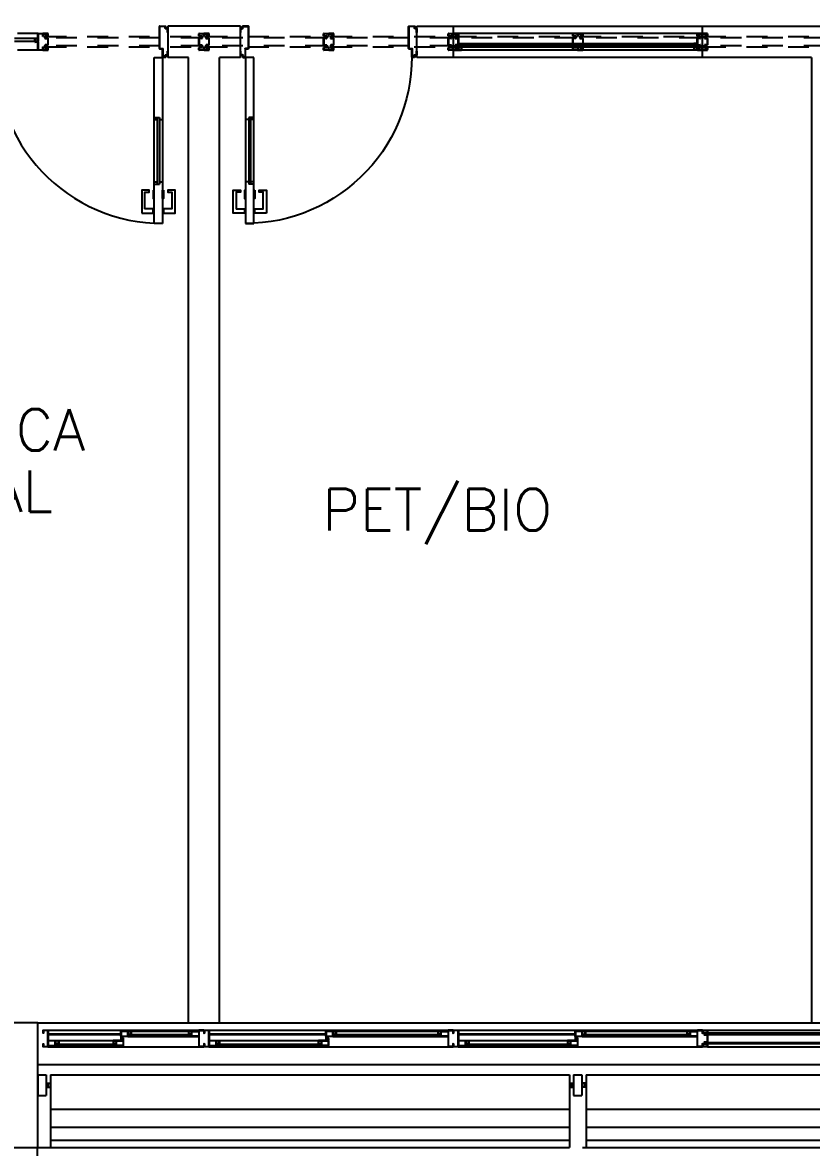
# Model space of a CAD drawing. Header units: millimetres. Extents: x 2801 to 3319, y 1187 to 1422.
# Drawn here: x 3138.68 to 3142.47, y 1268.15 to 1273.57 of the extents above; entities that cross this region are included whole.
import ezdxf

# ---------------------------------------------------------------- set-up
doc = ezdxf.new("R2010")
doc.units = ezdxf.units.MM
doc.linetypes.add('HIDDEN', pattern=[0.375, 0.25, -0.125])
for name, color, linetype in [('AR-ALV', 2, 'Continuous'), ('AR-BRISEPROJ', 1, 'HIDDEN'), ('AR-BRISES', 1, 'Continuous'), ('AR-ESQ', 1, 'Continuous'), ('AR-ESTC', 3, 'Continuous'), ('AR-PEITORIL', 1, 'Continuous'), ('AR-PORTA', 1, 'Continuous'), ('AR-TALUDE', 1, 'Continuous'), ('BR-LINHAS', 1, 'Continuous'), ('BR-MONTANTE', 242, 'Continuous'), ('BR-PAINEL', 1, 'Continuous'), ('BR-SUPORTE', 1, 'Continuous'), ('DT-ESQ-BAGUETE-C', 2, 'Continuous'), ('DT-ESQ-BAGUETE-V', 1, 'Continuous'), ('DT-ESQ-CHAPA DOBRADA-V', 1, 'Continuous'), ('DT-ESQ-MARCO-V', 1, 'Continuous'), ('DT-ESQ-PERFIL CADEIRA-C', 2, 'Continuous'), ('DT-ESQ-PERFIL CADEIRA-V', 1, 'Continuous'), ('DT-ESQ-PERFIL U SIMPLES-C', 2, 'Continuous'), ('DT-ESQ-PERFIL U-C', 2, 'Continuous'), ('DT-ESQ-PERFIL U-V', 1, 'Continuous'), ('DT-ESQ-PROJ', 1, 'HIDDEN'), ('DT-ESQ-VIDRO-C', 2, 'Continuous'), ('DT-ESQ-VIDRO-V', 2, 'Continuous'), ('maçaneta', 1, 'Continuous'), ('mov', 1, 'Continuous'), ('PG-PROJ', 1, 'HIDDEN'), ('PM-PERFIL U-C', 2, 'Continuous'), ('PM-VIDRO', 1, 'Continuous'), ('pm1', 2, 'Continuous'), ('pm2', 2, 'Continuous'), ('TEXTO', 2, 'Continuous')]:
    doc.layers.add(name, color=color, linetype=linetype)
doc.styles.add('UNB-100', font='simplex.shx', dxfattribs={"height": 0.2})

# ---------------------------------------------------------------- blocks, each defined once
blk = doc.blocks.new('EF64-P')
at = {"layer": 'DT-ESQ-BAGUETE-C', "ltscale": 0.1}
for points in [[(0.4225, -0.055), (0.409, -0.055), (0.409, -0.0535), (0.422, -0.0535, 0.414214), (0.4225, -0.053), (0.4225, -0.042, 0.414214), (0.422, -0.0415), (0.409, -0.0415), (0.409, -0.04), (0.4225, -0.04, -0.414214), (0.424, -0.0415), (0.424, -0.0535, -0.414214)], [(0.7015, -0.055), (0.715, -0.055), (0.715, -0.0535), (0.702, -0.0535, -0.414214), (0.7015, -0.053), (0.7015, -0.042, -0.414214), (0.702, -0.0415), (0.715, -0.0415), (0.715, -0.04), (0.7015, -0.04, 0.414214), (0.7, -0.0415), (0.7, -0.0535, 0.414214)], [(1.41, -0.055), (1.3965, -0.055), (1.3965, -0.0535), (1.4095, -0.0535, 0.414214), (1.41, -0.053), (1.41, -0.042, 0.414214), (1.4095, -0.0415), (1.3965, -0.0415), (1.3965, -0.04), (1.41, -0.04, -0.414214), (1.4115, -0.0415), (1.4115, -0.0535, -0.414214)], [(1.9015, -0.055), (1.915, -0.055), (1.915, -0.0535), (1.902, -0.0535, -0.414214), (1.9015, -0.053), (1.9015, -0.042, -0.414214), (1.902, -0.0415), (1.915, -0.0415), (1.915, -0.04), (1.9015, -0.04, 0.414214), (1.9, -0.0415), (1.9, -0.0535, 0.414214)], [(2.61, -0.055), (2.5965, -0.055), (2.5965, -0.0535), (2.6095, -0.0535, 0.414214), (2.61, -0.053), (2.61, -0.042, 0.414214), (2.6095, -0.0415), (2.5965, -0.0415), (2.5965, -0.04), (2.61, -0.04, -0.414214), (2.6115, -0.0415), (2.6115, -0.0535, -0.414214)], [(3.1015, -0.055), (3.115, -0.055), (3.115, -0.0535), (3.102, -0.0535, -0.414214), (3.1015, -0.053), (3.1015, -0.042, -0.414214), (3.102, -0.0415), (3.115, -0.0415), (3.115, -0.04), (3.1015, -0.04, 0.414214), (3.1, -0.0415), (3.1, -0.0535, 0.414214)], [(0.0735, -0.1), (0.06, -0.1), (0.06, -0.0985), (0.073, -0.0985, 0.414214), (0.0735, -0.098), (0.0735, -0.087, 0.414214), (0.073, -0.0865), (0.06, -0.0865), (0.06, -0.085), (0.0735, -0.085, -0.414214), (0.075, -0.0865), (0.075, -0.0985, -0.414214)], [(0.339, -0.1), (0.3525, -0.1), (0.3525, -0.0985), (0.3395, -0.0985, -0.414214), (0.339, -0.098), (0.339, -0.087, -0.414214), (0.3395, -0.0865), (0.3525, -0.0865), (0.3525, -0.085), (0.339, -0.085, 0.414214), (0.3375, -0.0865), (0.3375, -0.0985, 0.414214)], [(0.8485, -0.1), (0.835, -0.1), (0.835, -0.0985), (0.848, -0.0985, 0.414214), (0.8485, -0.098), (0.8485, -0.087, 0.414214), (0.848, -0.0865), (0.835, -0.0865), (0.835, -0.085), (0.8485, -0.085, -0.414214), (0.85, -0.0865), (0.85, -0.0985, -0.414214)], [(1.3265, -0.1), (1.34, -0.1), (1.34, -0.0985), (1.327, -0.0985, -0.414214), (1.3265, -0.098), (1.3265, -0.087, -0.414214), (1.327, -0.0865), (1.34, -0.0865), (1.34, -0.085), (1.3265, -0.085, 0.414214), (1.325, -0.0865), (1.325, -0.0985, 0.414214)], [(2.0485, -0.1), (2.035, -0.1), (2.035, -0.0985), (2.048, -0.0985, 0.414214), (2.0485, -0.098), (2.0485, -0.087, 0.414214), (2.048, -0.0865), (2.035, -0.0865), (2.035, -0.085), (2.0485, -0.085, -0.414214), (2.05, -0.0865), (2.05, -0.0985, -0.414214)], [(2.5265, -0.1), (2.54, -0.1), (2.54, -0.0985), (2.527, -0.0985, -0.414214), (2.5265, -0.098), (2.5265, -0.087, -0.414214), (2.527, -0.0865), (2.54, -0.0865), (2.54, -0.085), (2.5265, -0.085, 0.414214), (2.525, -0.0865), (2.525, -0.0985, 0.414214)]]:
    blk.add_lwpolyline(points, format="xyb", close=True, dxfattribs=at)
at = {"layer": 'DT-ESQ-BAGUETE-V', "ltscale": 0.1}
for p, q in [((0.4225, -0.04), (0.7015, -0.04)), ((1.41, -0.04), (1.9015, -0.04)), ((2.61, -0.04), (3.1015, -0.04)), ((0.0735, -0.085), (0.339, -0.085)), ((0.8485, -0.085), (1.3265, -0.085)), ((2.0485, -0.085), (2.5265, -0.085))]:
    blk.add_line(p, q, dxfattribs=at)
at = {"layer": 'DT-ESQ-CHAPA DOBRADA-V', "ltscale": 0.1}
for p, q in [((0.025, -0.052), (0.374, -0.052)), ((0.8, -0.052), (1.3615, -0.052)), ((2, -0.052), (2.5615, -0.052)), ((0.025, -0.055), (0.374, -0.055)), ((0.8, -0.055), (1.3615, -0.055)), ((2, -0.055), (2.5615, -0.055))]:
    blk.add_line(p, q, dxfattribs=at)
at = {"layer": 'DT-ESQ-MARCO-V', "ltscale": 0.1}
for p, q in [((3.1985, -0.035), (3.7515, -0.035)), ((3.1985, -0.115), (3.7515, -0.115))]:
    blk.add_line(p, q, dxfattribs=at)
at = {"layer": 'DT-ESQ-PERFIL CADEIRA-C', "ltscale": 0.1}
for p, q in [((0.376, -0.0635), (0.4225, -0.0635)), ((0.75, -0.0635), (0.7015, -0.0635)), ((1.3635, -0.0635), (1.41, -0.0635)), ((1.95, -0.0635), (1.9015, -0.0635)), ((2.5635, -0.0635), (2.61, -0.0635)), ((3.15, -0.0635), (3.1015, -0.0635)), ((0.025, -0.1085), (0.0735, -0.1085)), ((0.3855, -0.1085), (0.339, -0.1085)), ((0.8, -0.1085), (0.8485, -0.1085)), ((1.373, -0.1085), (1.3265, -0.1085)), ((2, -0.1085), (2.0485, -0.1085)), ((2.573, -0.1085), (2.5265, -0.1085))]:
    blk.add_line(p, q, dxfattribs=at)
for points in [[(0.4225, -0.062, -1), (0.4225, -0.065), (0.376, -0.065, -0.414214), (0.374, -0.063), (0.374, -0.042, -0.414214), (0.376, -0.04), (0.4075, -0.04, -0.414214), (0.409, -0.0415), (0.409, -0.062)], [(0.409, -0.0635, -0.198913), (0.4079, -0.0631, -0.198913), (0.4075, -0.062), (0.4075, -0.042, 0.414214), (0.407, -0.0415), (0.376, -0.0415, 0.414214), (0.3755, -0.042), (0.3755, -0.063, 0.414214), (0.376, -0.0635)], [(0.7015, -0.065), (0.75, -0.065), (0.75, -0.0635), (0.715, -0.0635, 0.198912), (0.7161, -0.0631, 0.198913), (0.7165, -0.062), (0.7165, -0.042, -0.414214), (0.717, -0.0415), (0.75, -0.0415), (0.75, -0.04), (0.7165, -0.04, 0.414214), (0.715, -0.0415), (0.715, -0.0535), (0.715, -0.055), (0.715, -0.062), (0.7015, -0.062, 1)], [(1.41, -0.062, -1), (1.41, -0.065), (1.3635, -0.065, -0.414214), (1.3615, -0.063), (1.3615, -0.042, -0.414214), (1.3635, -0.04), (1.395, -0.04, -0.414214), (1.3965, -0.0415), (1.3965, -0.062)], [(1.3965, -0.0635, -0.198913), (1.3954, -0.0631, -0.198913), (1.395, -0.062), (1.395, -0.042, 0.414214), (1.3945, -0.0415), (1.3635, -0.0415, 0.414214), (1.363, -0.042), (1.363, -0.063, 0.414214), (1.3635, -0.0635)], [(1.9015, -0.065), (1.95, -0.065), (1.95, -0.0635), (1.915, -0.0635, 0.198912), (1.9161, -0.0631, 0.198913), (1.9165, -0.062), (1.9165, -0.042, -0.414214), (1.917, -0.0415), (1.95, -0.0415), (1.95, -0.04), (1.9165, -0.04, 0.414214), (1.915, -0.0415), (1.915, -0.0535), (1.915, -0.055), (1.915, -0.062), (1.9015, -0.062, 1)], [(2.61, -0.062, -1), (2.61, -0.065), (2.5635, -0.065, -0.414214), (2.5615, -0.063), (2.5615, -0.042, -0.414214), (2.5635, -0.04), (2.595, -0.04, -0.414214), (2.5965, -0.0415), (2.5965, -0.062)], [(2.5965, -0.0635, -0.198913), (2.5954, -0.0631, -0.198913), (2.595, -0.062), (2.595, -0.042, 0.414214), (2.5945, -0.0415), (2.5635, -0.0415, 0.414214), (2.563, -0.042), (2.563, -0.063, 0.414214), (2.5635, -0.0635)], [(3.1015, -0.065), (3.15, -0.065), (3.15, -0.0635), (3.115, -0.0635, 0.198912), (3.1161, -0.0631, 0.198913), (3.1165, -0.062), (3.1165, -0.042, -0.414214), (3.117, -0.0415), (3.15, -0.0415), (3.15, -0.04), (3.1165, -0.04, 0.414214), (3.115, -0.0415), (3.115, -0.0535), (3.115, -0.055), (3.115, -0.062), (3.1015, -0.062, 1)], [(0.0735, -0.11), (0.025, -0.11), (0.025, -0.1085), (0.06, -0.1085, -0.198912), (0.0589, -0.1081, -0.198913), (0.0585, -0.107), (0.0585, -0.087, 0.414214), (0.058, -0.0865), (0.025, -0.0865), (0.025, -0.085), (0.0585, -0.085, -0.414214), (0.06, -0.0865), (0.06, -0.0985), (0.06, -0.1), (0.06, -0.107), (0.0735, -0.107, -1)], [(0.339, -0.107, 1), (0.339, -0.11), (0.3855, -0.11, 0.414214), (0.3875, -0.108), (0.3875, -0.087, 0.414214), (0.3855, -0.085), (0.354, -0.085, 0.414214), (0.3525, -0.0865), (0.3525, -0.107)], [(0.3525, -0.1085, 0.198913), (0.3536, -0.1081, 0.198913), (0.354, -0.107), (0.354, -0.087, -0.414214), (0.3545, -0.0865), (0.3855, -0.0865, -0.414214), (0.386, -0.087), (0.386, -0.108, -0.414214), (0.3855, -0.1085)], [(0.8485, -0.11), (0.8, -0.11), (0.8, -0.1085), (0.835, -0.1085, -0.198912), (0.8339, -0.1081, -0.198913), (0.8335, -0.107), (0.8335, -0.087, 0.414214), (0.833, -0.0865), (0.8, -0.0865), (0.8, -0.085), (0.8335, -0.085, -0.414214), (0.835, -0.0865), (0.835, -0.0985), (0.835, -0.1), (0.835, -0.107), (0.8485, -0.107, -1)], [(1.3265, -0.107, 1), (1.3265, -0.11), (1.373, -0.11, 0.414214), (1.375, -0.108), (1.375, -0.087, 0.414214), (1.373, -0.085), (1.3415, -0.085, 0.414214), (1.34, -0.0865), (1.34, -0.107)], [(1.34, -0.1085, 0.198913), (1.3411, -0.1081, 0.198913), (1.3415, -0.107), (1.3415, -0.087, -0.414214), (1.342, -0.0865), (1.373, -0.0865, -0.414214), (1.3735, -0.087), (1.3735, -0.108, -0.414214), (1.373, -0.1085)], [(2.0485, -0.11), (2, -0.11), (2, -0.1085), (2.035, -0.1085, -0.198912), (2.0339, -0.1081, -0.198913), (2.0335, -0.107), (2.0335, -0.087, 0.414214), (2.033, -0.0865), (2, -0.0865), (2, -0.085), (2.0335, -0.085, -0.414214), (2.035, -0.0865), (2.035, -0.0985), (2.035, -0.1), (2.035, -0.107), (2.0485, -0.107, -1)], [(2.5265, -0.107, 1), (2.5265, -0.11), (2.573, -0.11, 0.414214), (2.575, -0.108), (2.575, -0.087, 0.414214), (2.573, -0.085), (2.5415, -0.085, 0.414214), (2.54, -0.0865), (2.54, -0.107)], [(2.54, -0.1085, 0.198913), (2.5411, -0.1081, 0.198913), (2.5415, -0.107), (2.5415, -0.087, -0.414214), (2.542, -0.0865), (2.573, -0.0865, -0.414214), (2.5735, -0.087), (2.5735, -0.108, -0.414214), (2.573, -0.1085)]]:
    blk.add_lwpolyline(points, format="xyb", close=True, dxfattribs=at)
at = {"layer": 'DT-ESQ-PERFIL CADEIRA-V', "ltscale": 0.1}
for p, q in [((0.4075, -0.065), (0.7015, -0.065)), ((1.395, -0.065), (1.9015, -0.065)), ((2.595, -0.065), (3.1015, -0.065)), ((0.0735, -0.11), (0.339, -0.11)), ((0.8485, -0.11), (1.3265, -0.11)), ((2.0485, -0.11), (2.5265, -0.11))]:
    blk.add_line(p, q, dxfattribs=at)
at = {"layer": 'DT-ESQ-PERFIL U SIMPLES-C', "ltscale": 0.1}
for points in [[(0.376, -0.077), (0.384, -0.077), (0.384, -0.0755), (0.376, -0.0755, -0.414214), (0.3755, -0.075), (0.3755, -0.067, -0.414214), (0.376, -0.0665), (0.384, -0.0665), (0.384, -0.065), (0.376, -0.065, 0.414214), (0.374, -0.067), (0.374, -0.075, 0.414214)], [(0.3855, -0.073), (0.3775, -0.073), (0.3775, -0.0745), (0.3855, -0.0745, -0.414214), (0.386, -0.075), (0.386, -0.083, -0.414214), (0.3855, -0.0835), (0.3775, -0.0835), (0.3775, -0.085), (0.3855, -0.085, 0.414214), (0.3875, -0.083), (0.3875, -0.075, 0.414214)], [(1.3635, -0.077), (1.3715, -0.077), (1.3715, -0.0755), (1.3635, -0.0755, -0.414214), (1.363, -0.075), (1.363, -0.067, -0.414214), (1.3635, -0.0665), (1.3715, -0.0665), (1.3715, -0.065), (1.3635, -0.065, 0.414214), (1.3615, -0.067), (1.3615, -0.075, 0.414214)], [(1.373, -0.073), (1.365, -0.073), (1.365, -0.0745), (1.373, -0.0745, -0.414214), (1.3735, -0.075), (1.3735, -0.083, -0.414214), (1.373, -0.0835), (1.365, -0.0835), (1.365, -0.085), (1.373, -0.085, 0.414214), (1.375, -0.083), (1.375, -0.075, 0.414214)], [(2.5635, -0.077), (2.5715, -0.077), (2.5715, -0.0755), (2.5635, -0.0755, -0.414214), (2.563, -0.075), (2.563, -0.067, -0.414214), (2.5635, -0.0665), (2.5715, -0.0665), (2.5715, -0.065), (2.5635, -0.065, 0.414214), (2.5615, -0.067), (2.5615, -0.075, 0.414214)], [(2.573, -0.073), (2.565, -0.073), (2.565, -0.0745), (2.573, -0.0745, -0.414214), (2.5735, -0.075), (2.5735, -0.083, -0.414214), (2.573, -0.0835), (2.565, -0.0835), (2.565, -0.085), (2.573, -0.085, 0.414214), (2.575, -0.083), (2.575, -0.075, 0.414214)]]:
    blk.add_lwpolyline(points, format="xyb", close=True, dxfattribs=at)
at = {"layer": 'DT-ESQ-PERFIL U-C', "ltscale": 0.1}
for points in [[(0, -0.0365, -0.414214), (0.0015, -0.035), (0.0235, -0.035, -0.414214), (0.025, -0.0365), (0.025, -0.1135, -0.414214), (0.0235, -0.115), (0.0015, -0.115, -0.414214), (0, -0.1135), (0, -0.1), (0.0015, -0.1), (0.0015, -0.113, 0.414214), (0.002, -0.1135), (0.023, -0.1135, 0.414214), (0.0235, -0.113), (0.0235, -0.037, 0.414214), (0.023, -0.0365), (0.002, -0.0365, 0.414214), (0.0015, -0.037), (0.0015, -0.05), (0, -0.05)], [(0.775, -0.0365, 0.414214), (0.7735, -0.035), (0.7515, -0.035, 0.414214), (0.75, -0.0365), (0.75, -0.1135, 0.414214), (0.7515, -0.115), (0.7735, -0.115, 0.414214), (0.775, -0.1135), (0.775, -0.1), (0.7735, -0.1), (0.7735, -0.113, -0.414214), (0.773, -0.1135), (0.752, -0.1135, -0.414214), (0.7515, -0.113), (0.7515, -0.037, -0.414214), (0.752, -0.0365), (0.773, -0.0365, -0.414214), (0.7735, -0.037), (0.7735, -0.05), (0.775, -0.05)], [(0.775, -0.0365, -0.414214), (0.7765, -0.035), (0.7985, -0.035, -0.414214), (0.8, -0.0365), (0.8, -0.1135, -0.414214), (0.7985, -0.115), (0.7765, -0.115, -0.414214), (0.775, -0.1135), (0.775, -0.1), (0.7765, -0.1), (0.7765, -0.113, 0.414214), (0.777, -0.1135), (0.798, -0.1135, 0.414214), (0.7985, -0.113), (0.7985, -0.037, 0.414214), (0.798, -0.0365), (0.777, -0.0365, 0.414214), (0.7765, -0.037), (0.7765, -0.05), (0.775, -0.05)], [(1.975, -0.0365, 0.414214), (1.9735, -0.035), (1.9515, -0.035, 0.414214), (1.95, -0.0365), (1.95, -0.1135, 0.414214), (1.9515, -0.115), (1.9735, -0.115, 0.414214), (1.975, -0.1135), (1.975, -0.1), (1.9735, -0.1), (1.9735, -0.113, -0.414214), (1.973, -0.1135), (1.952, -0.1135, -0.414214), (1.9515, -0.113), (1.9515, -0.037, -0.414214), (1.952, -0.0365), (1.973, -0.0365, -0.414214), (1.9735, -0.037), (1.9735, -0.05), (1.975, -0.05)], [(1.975, -0.0365, -0.414214), (1.9765, -0.035), (1.9985, -0.035, -0.414214), (2, -0.0365), (2, -0.1135, -0.414214), (1.9985, -0.115), (1.9765, -0.115, -0.414214), (1.975, -0.1135), (1.975, -0.1), (1.9765, -0.1), (1.9765, -0.113, 0.414214), (1.977, -0.1135), (1.998, -0.1135, 0.414214), (1.9985, -0.113), (1.9985, -0.037, 0.414214), (1.998, -0.0365), (1.977, -0.0365, 0.414214), (1.9765, -0.037), (1.9765, -0.05), (1.975, -0.05)], [(3.175, -0.0365, 0.414214), (3.1735, -0.035), (3.1515, -0.035, 0.414214), (3.15, -0.0365), (3.15, -0.1135, 0.414214), (3.1515, -0.115), (3.1735, -0.115, 0.414214), (3.175, -0.1135), (3.175, -0.1), (3.1735, -0.1), (3.1735, -0.113, -0.414214), (3.173, -0.1135), (3.152, -0.1135, -0.414214), (3.1515, -0.113), (3.1515, -0.037, -0.414214), (3.152, -0.0365), (3.173, -0.0365, -0.414214), (3.1735, -0.037), (3.1735, -0.05), (3.175, -0.05)], [(3.2, -0.1035), (3.2, -0.1135, -0.414214), (3.1985, -0.115), (3.1765, -0.115, -0.414214), (3.175, -0.1135), (3.175, -0.1), (3.1765, -0.1), (3.1765, -0.113, 0.414214), (3.177, -0.1135), (3.198, -0.1135, 0.414214), (3.1985, -0.113), (3.1985, -0.1035), (3.1855, -0.1035, -0.414214), (3.184, -0.102), (3.184, -0.092, -0.414214), (3.1855, -0.0905), (3.1985, -0.0905), (3.1985, -0.0595), (3.1855, -0.0595, -0.414214), (3.184, -0.058), (3.184, -0.048, -0.414214), (3.1855, -0.0465), (3.1985, -0.0465), (3.1985, -0.037, 0.414214), (3.198, -0.0365), (3.177, -0.0365, 0.414214), (3.1765, -0.037), (3.1765, -0.05), (3.175, -0.05), (3.175, -0.0365, -0.414214), (3.1765, -0.035), (3.1985, -0.035, -0.414214), (3.2, -0.0365), (3.2, -0.0465, -0.414214), (3.1985, -0.048), (3.1855, -0.048), (3.1855, -0.058), (3.1985, -0.058), (3.1985, -0.058, -0.414214), (3.2, -0.0595), (3.2, -0.0905, -0.414214), (3.1985, -0.092), (3.1985, -0.092), (3.1855, -0.092), (3.1855, -0.102), (3.1985, -0.102, -0.414214)]]:
    blk.add_lwpolyline(points, format="xyb", close=True, dxfattribs=at)
at = {"layer": 'DT-ESQ-PERFIL U-V', "ltscale": 0.1}
for p, q in [((0.0235, -0.035), (0.7515, -0.035)), ((0.7985, -0.035), (1.9515, -0.035)), ((1.9985, -0.035), (3.1515, -0.035)), ((0.0235, -0.115), (0.7515, -0.115)), ((0.7985, -0.115), (1.9515, -0.115)), ((1.9985, -0.115), (3.1515, -0.115))]:
    blk.add_line(p, q, dxfattribs=at)
at = {"layer": 'DT-ESQ-VIDRO-C', "ltscale": 0.1}
for points in [[(3.7625, -0.056), (3.7625, -0.05), (3.1875, -0.05), (3.1875, -0.056)], [(0.063, -0.105), (0.063, -0.102), (0.3495, -0.102), (0.3495, -0.105)], [(0.7125, -0.06), (0.7125, -0.057), (0.4115, -0.057), (0.4115, -0.06)], [(0.838, -0.105), (0.838, -0.102), (1.337, -0.102), (1.337, -0.105)], [(1.9125, -0.06), (1.9125, -0.057), (1.399, -0.057), (1.399, -0.06)], [(2.038, -0.105), (2.038, -0.102), (2.537, -0.102), (2.537, -0.105)], [(3.1125, -0.06), (3.1125, -0.057), (2.599, -0.057), (2.599, -0.06)]]:
    blk.add_lwpolyline(points, close=True, dxfattribs=at)
at = {"layer": 'DT-ESQ-VIDRO-V', "ltscale": 0.1}
blk.add_lwpolyline([(3.7625, -0.094), (3.7625, -0.1), (3.1875, -0.1), (3.1875, -0.094)], close=True, dxfattribs=at)
blk = doc.blocks.new('EF142-P')
at = {"layer": 'DT-ESQ-PROJ', "color": 1, "ltscale": 0.1}
for points in [[(1.9625, -0.056), (1.9625, -0.05), (1.3875, -0.05), (1.3875, -0.056)], [(2.5625, -0.056), (2.5625, -0.05), (1.9875, -0.05), (1.9875, -0.056)], [(3.1625, -0.056), (3.1625, -0.05), (2.5875, -0.05), (2.5875, -0.056)], [(3.7625, -0.056), (3.7625, -0.05), (3.1875, -0.05), (3.1875, -0.056)], [(4.3625, -0.056), (4.3625, -0.05), (3.7875, -0.05), (3.7875, -0.056)], [(5.1375, -0.056), (5.1375, -0.05), (4.3875, -0.05), (4.3875, -0.056)], [(1.9625, -0.094), (1.9625, -0.1), (1.3875, -0.1), (1.3875, -0.094)], [(2.5625, -0.094), (2.5625, -0.1), (1.9875, -0.1), (1.9875, -0.094)], [(3.1625, -0.094), (3.1625, -0.1), (2.5875, -0.1), (2.5875, -0.094)], [(3.7625, -0.094), (3.7625, -0.1), (3.1875, -0.1), (3.1875, -0.094)], [(4.3625, -0.094), (4.3625, -0.1), (3.7875, -0.1), (3.7875, -0.094)], [(5.1375, -0.094), (5.1375, -0.1), (4.3875, -0.1), (4.3875, -0.094)]]:
    blk.add_lwpolyline(points, close=True, dxfattribs=at)
for points in [[(1.95, -0.1035), (1.95, -0.1135, 0.414214), (1.9515, -0.115), (1.9735, -0.115, 0.414214), (1.975, -0.1135), (1.975, -0.1), (1.9735, -0.1), (1.9735, -0.113, -0.414214), (1.973, -0.1135), (1.952, -0.1135, -0.414214), (1.9515, -0.113), (1.9515, -0.1035), (1.9645, -0.1035, 0.414214), (1.966, -0.102), (1.966, -0.092, 0.414214), (1.9645, -0.0905), (1.9515, -0.0905), (1.9515, -0.0595), (1.9645, -0.0595, 0.414214), (1.966, -0.058), (1.966, -0.048, 0.414214), (1.9645, -0.0465), (1.9515, -0.0465), (1.9515, -0.037, -0.414214), (1.952, -0.0365), (1.973, -0.0365, -0.414214), (1.9735, -0.037), (1.9735, -0.05), (1.975, -0.05), (1.975, -0.0365, 0.414214), (1.9735, -0.035), (1.9515, -0.035, 0.414214), (1.95, -0.0365), (1.95, -0.0465, 0.414214), (1.9515, -0.048), (1.9645, -0.048), (1.9645, -0.058), (1.9515, -0.058), (1.9515, -0.058, 0.414214), (1.95, -0.0595), (1.95, -0.0905, 0.414214), (1.9515, -0.092), (1.9515, -0.092), (1.9645, -0.092), (1.9645, -0.102), (1.9515, -0.102, 0.414214)], [(2, -0.1035), (2, -0.1135, -0.414214), (1.9985, -0.115), (1.9765, -0.115, -0.414214), (1.975, -0.1135), (1.975, -0.1), (1.9765, -0.1), (1.9765, -0.113, 0.414214), (1.977, -0.1135), (1.998, -0.1135, 0.414214), (1.9985, -0.113), (1.9985, -0.1035), (1.9855, -0.1035, -0.414214), (1.984, -0.102), (1.984, -0.092, -0.414214), (1.9855, -0.0905), (1.9985, -0.0905), (1.9985, -0.0595), (1.9855, -0.0595, -0.414214), (1.984, -0.058), (1.984, -0.048, -0.414214), (1.9855, -0.0465), (1.9985, -0.0465), (1.9985, -0.037, 0.414214), (1.998, -0.0365), (1.977, -0.0365, 0.414214), (1.9765, -0.037), (1.9765, -0.05), (1.975, -0.05), (1.975, -0.0365, -0.414214), (1.9765, -0.035), (1.9985, -0.035, -0.414214), (2, -0.0365), (2, -0.0465, -0.414214), (1.9985, -0.048), (1.9855, -0.048), (1.9855, -0.058), (1.9985, -0.058), (1.9985, -0.058, -0.414214), (2, -0.0595), (2, -0.0905, -0.414214), (1.9985, -0.092), (1.9985, -0.092), (1.9855, -0.092), (1.9855, -0.102), (1.9985, -0.102, -0.414214)], [(2.55, -0.1035), (2.55, -0.1135, 0.414214), (2.5515, -0.115), (2.5735, -0.115, 0.414214), (2.575, -0.1135), (2.575, -0.1), (2.5735, -0.1), (2.5735, -0.113, -0.414214), (2.573, -0.1135), (2.552, -0.1135, -0.414214), (2.5515, -0.113), (2.5515, -0.1035), (2.5645, -0.1035, 0.414214), (2.566, -0.102), (2.566, -0.092, 0.414214), (2.5645, -0.0905), (2.5515, -0.0905), (2.5515, -0.0595), (2.5645, -0.0595, 0.414214), (2.566, -0.058), (2.566, -0.048, 0.414214), (2.5645, -0.0465), (2.5515, -0.0465), (2.5515, -0.037, -0.414214), (2.552, -0.0365), (2.573, -0.0365, -0.414214), (2.5735, -0.037), (2.5735, -0.05), (2.575, -0.05), (2.575, -0.0365, 0.414214), (2.5735, -0.035), (2.5515, -0.035, 0.414214), (2.55, -0.0365), (2.55, -0.0465, 0.414214), (2.5515, -0.048), (2.5645, -0.048), (2.5645, -0.058), (2.5515, -0.058), (2.5515, -0.058, 0.414214), (2.55, -0.0595), (2.55, -0.0905, 0.414214), (2.5515, -0.092), (2.5515, -0.092), (2.5645, -0.092), (2.5645, -0.102), (2.5515, -0.102, 0.414214)], [(2.6, -0.1035), (2.6, -0.1135, -0.414214), (2.5985, -0.115), (2.5765, -0.115, -0.414214), (2.575, -0.1135), (2.575, -0.1), (2.5765, -0.1), (2.5765, -0.113, 0.414214), (2.577, -0.1135), (2.598, -0.1135, 0.414214), (2.5985, -0.113), (2.5985, -0.1035), (2.5855, -0.1035, -0.414214), (2.584, -0.102), (2.584, -0.092, -0.414214), (2.5855, -0.0905), (2.5985, -0.0905), (2.5985, -0.0595), (2.5855, -0.0595, -0.414214), (2.584, -0.058), (2.584, -0.048, -0.414214), (2.5855, -0.0465), (2.5985, -0.0465), (2.5985, -0.037, 0.414214), (2.598, -0.0365), (2.577, -0.0365, 0.414214), (2.5765, -0.037), (2.5765, -0.05), (2.575, -0.05), (2.575, -0.0365, -0.414214), (2.5765, -0.035), (2.5985, -0.035, -0.414214), (2.6, -0.0365), (2.6, -0.0465, -0.414214), (2.5985, -0.048), (2.5855, -0.048), (2.5855, -0.058), (2.5985, -0.058), (2.5985, -0.058, -0.414214), (2.6, -0.0595), (2.6, -0.0905, -0.414214), (2.5985, -0.092), (2.5985, -0.092), (2.5855, -0.092), (2.5855, -0.102), (2.5985, -0.102, -0.414214)], [(3.15, -0.1035), (3.15, -0.1135, 0.414214), (3.1515, -0.115), (3.1735, -0.115, 0.414214), (3.175, -0.1135), (3.175, -0.1), (3.1735, -0.1), (3.1735, -0.113, -0.414214), (3.173, -0.1135), (3.152, -0.1135, -0.414214), (3.1515, -0.113), (3.1515, -0.1035), (3.1645, -0.1035, 0.414214), (3.166, -0.102), (3.166, -0.092, 0.414214), (3.1645, -0.0905), (3.1515, -0.0905), (3.1515, -0.0595), (3.1645, -0.0595, 0.414214), (3.166, -0.058), (3.166, -0.048, 0.414214), (3.1645, -0.0465), (3.1515, -0.0465), (3.1515, -0.037, -0.414214), (3.152, -0.0365), (3.173, -0.0365, -0.414214), (3.1735, -0.037), (3.1735, -0.05), (3.175, -0.05), (3.175, -0.0365, 0.414214), (3.1735, -0.035), (3.1515, -0.035, 0.414214), (3.15, -0.0365), (3.15, -0.0465, 0.414214), (3.1515, -0.048), (3.1645, -0.048), (3.1645, -0.058), (3.1515, -0.058), (3.1515, -0.058, 0.414214), (3.15, -0.0595), (3.15, -0.0905, 0.414214), (3.1515, -0.092), (3.1515, -0.092), (3.1645, -0.092), (3.1645, -0.102), (3.1515, -0.102, 0.414214)], [(3.2, -0.1035), (3.2, -0.1135, -0.414214), (3.1985, -0.115), (3.1765, -0.115, -0.414214), (3.175, -0.1135), (3.175, -0.1), (3.1765, -0.1), (3.1765, -0.113, 0.414214), (3.177, -0.1135), (3.198, -0.1135, 0.414214), (3.1985, -0.113), (3.1985, -0.1035), (3.1855, -0.1035, -0.414214), (3.184, -0.102), (3.184, -0.092, -0.414214), (3.1855, -0.0905), (3.1985, -0.0905), (3.1985, -0.0595), (3.1855, -0.0595, -0.414214), (3.184, -0.058), (3.184, -0.048, -0.414214), (3.1855, -0.0465), (3.1985, -0.0465), (3.1985, -0.037, 0.414214), (3.198, -0.0365), (3.177, -0.0365, 0.414214), (3.1765, -0.037), (3.1765, -0.05), (3.175, -0.05), (3.175, -0.0365, -0.414214), (3.1765, -0.035), (3.1985, -0.035, -0.414214), (3.2, -0.0365), (3.2, -0.0465, -0.414214), (3.1985, -0.048), (3.1855, -0.048), (3.1855, -0.058), (3.1985, -0.058), (3.1985, -0.058, -0.414214), (3.2, -0.0595), (3.2, -0.0905, -0.414214), (3.1985, -0.092), (3.1985, -0.092), (3.1855, -0.092), (3.1855, -0.102), (3.1985, -0.102, -0.414214)], [(3.75, -0.1035), (3.75, -0.1135, 0.414214), (3.7515, -0.115), (3.7735, -0.115, 0.414214), (3.775, -0.1135), (3.775, -0.1), (3.7735, -0.1), (3.7735, -0.113, -0.414214), (3.773, -0.1135), (3.752, -0.1135, -0.414214), (3.7515, -0.113), (3.7515, -0.1035), (3.7645, -0.1035, 0.414214), (3.766, -0.102), (3.766, -0.092, 0.414214), (3.7645, -0.0905), (3.7515, -0.0905), (3.7515, -0.0595), (3.7645, -0.0595, 0.414214), (3.766, -0.058), (3.766, -0.048, 0.414214), (3.7645, -0.0465), (3.7515, -0.0465), (3.7515, -0.037, -0.414214), (3.752, -0.0365), (3.773, -0.0365, -0.414214), (3.7735, -0.037), (3.7735, -0.05), (3.775, -0.05), (3.775, -0.0365, 0.414214), (3.7735, -0.035), (3.7515, -0.035, 0.414214), (3.75, -0.0365), (3.75, -0.0465, 0.414214), (3.7515, -0.048), (3.7645, -0.048), (3.7645, -0.058), (3.7515, -0.058), (3.7515, -0.058, 0.414214), (3.75, -0.0595), (3.75, -0.0905, 0.414214), (3.7515, -0.092), (3.7515, -0.092), (3.7645, -0.092), (3.7645, -0.102), (3.7515, -0.102, 0.414214)], [(3.8, -0.1035), (3.8, -0.1135, -0.414214), (3.7985, -0.115), (3.7765, -0.115, -0.414214), (3.775, -0.1135), (3.775, -0.1), (3.7765, -0.1), (3.7765, -0.113, 0.414214), (3.777, -0.1135), (3.798, -0.1135, 0.414214), (3.7985, -0.113), (3.7985, -0.1035), (3.7855, -0.1035, -0.414214), (3.784, -0.102), (3.784, -0.092, -0.414214), (3.7855, -0.0905), (3.7985, -0.0905), (3.7985, -0.0595), (3.7855, -0.0595, -0.414214), (3.784, -0.058), (3.784, -0.048, -0.414214), (3.7855, -0.0465), (3.7985, -0.0465), (3.7985, -0.037, 0.414214), (3.798, -0.0365), (3.777, -0.0365, 0.414214), (3.7765, -0.037), (3.7765, -0.05), (3.775, -0.05), (3.775, -0.0365, -0.414214), (3.7765, -0.035), (3.7985, -0.035, -0.414214), (3.8, -0.0365), (3.8, -0.0465, -0.414214), (3.7985, -0.048), (3.7855, -0.048), (3.7855, -0.058), (3.7985, -0.058), (3.7985, -0.058, -0.414214), (3.8, -0.0595), (3.8, -0.0905, -0.414214), (3.7985, -0.092), (3.7985, -0.092), (3.7855, -0.092), (3.7855, -0.102), (3.7985, -0.102, -0.414214)], [(4.35, -0.1035), (4.35, -0.1135, 0.414214), (4.3515, -0.115), (4.3735, -0.115, 0.414214), (4.375, -0.1135), (4.375, -0.1), (4.3735, -0.1), (4.3735, -0.113, -0.414214), (4.373, -0.1135), (4.352, -0.1135, -0.414214), (4.3515, -0.113), (4.3515, -0.1035), (4.3645, -0.1035, 0.414214), (4.366, -0.102), (4.366, -0.092, 0.414214), (4.3645, -0.0905), (4.3515, -0.0905), (4.3515, -0.0595), (4.3645, -0.0595, 0.414214), (4.366, -0.058), (4.366, -0.048, 0.414214), (4.3645, -0.0465), (4.3515, -0.0465), (4.3515, -0.037, -0.414214), (4.352, -0.0365), (4.373, -0.0365, -0.414214), (4.3735, -0.037), (4.3735, -0.05), (4.375, -0.05), (4.375, -0.0365, 0.414214), (4.3735, -0.035), (4.3515, -0.035, 0.414214), (4.35, -0.0365), (4.35, -0.0465, 0.414214), (4.3515, -0.048), (4.3645, -0.048), (4.3645, -0.058), (4.3515, -0.058), (4.3515, -0.058, 0.414214), (4.35, -0.0595), (4.35, -0.0905, 0.414214), (4.3515, -0.092), (4.3515, -0.092), (4.3645, -0.092), (4.3645, -0.102), (4.3515, -0.102, 0.414214)], [(4.4, -0.1035), (4.4, -0.1135, -0.414214), (4.3985, -0.115), (4.3765, -0.115, -0.414214), (4.375, -0.1135), (4.375, -0.1), (4.3765, -0.1), (4.3765, -0.113, 0.414214), (4.377, -0.1135), (4.398, -0.1135, 0.414214), (4.3985, -0.113), (4.3985, -0.1035), (4.3855, -0.1035, -0.414214), (4.384, -0.102), (4.384, -0.092, -0.414214), (4.3855, -0.0905), (4.3985, -0.0905), (4.3985, -0.0595), (4.3855, -0.0595, -0.414214), (4.384, -0.058), (4.384, -0.048, -0.414214), (4.3855, -0.0465), (4.3985, -0.0465), (4.3985, -0.037, 0.414214), (4.398, -0.0365), (4.377, -0.0365, 0.414214), (4.3765, -0.037), (4.3765, -0.05), (4.375, -0.05), (4.375, -0.0365, -0.414214), (4.3765, -0.035), (4.3985, -0.035, -0.414214), (4.4, -0.0365), (4.4, -0.0465, -0.414214), (4.3985, -0.048), (4.3855, -0.048), (4.3855, -0.058), (4.3985, -0.058), (4.3985, -0.058, -0.414214), (4.4, -0.0595), (4.4, -0.0905, -0.414214), (4.3985, -0.092), (4.3985, -0.092), (4.3855, -0.092), (4.3855, -0.102), (4.3985, -0.102, -0.414214)], [(5.125, -0.1035), (5.125, -0.1135, 0.414214), (5.1265, -0.115), (5.1485, -0.115, 0.414214), (5.15, -0.1135), (5.15, -0.1), (5.1485, -0.1), (5.1485, -0.113, -0.414214), (5.148, -0.1135), (5.127, -0.1135, -0.414214), (5.1265, -0.113), (5.1265, -0.1035), (5.1395, -0.1035, 0.414214), (5.141, -0.102), (5.141, -0.092, 0.414214), (5.1395, -0.0905), (5.1265, -0.0905), (5.1265, -0.0595), (5.1395, -0.0595, 0.414214), (5.141, -0.058), (5.141, -0.048, 0.414214), (5.1395, -0.0465), (5.1265, -0.0465), (5.1265, -0.037, -0.414214), (5.127, -0.0365), (5.148, -0.0365, -0.414214), (5.1485, -0.037), (5.1485, -0.05), (5.15, -0.05), (5.15, -0.0365, 0.414214), (5.1485, -0.035), (5.1265, -0.035, 0.414214), (5.125, -0.0365), (5.125, -0.0465, 0.414214), (5.1265, -0.048), (5.1395, -0.048), (5.1395, -0.058), (5.1265, -0.058), (5.1265, -0.058, 0.414214), (5.125, -0.0595), (5.125, -0.0905, 0.414214), (5.1265, -0.092), (5.1265, -0.092), (5.1395, -0.092), (5.1395, -0.102), (5.1265, -0.102, 0.414214)]]:
    blk.add_lwpolyline(points, format="xyb", close=True, dxfattribs=at)
blk = doc.blocks.new('EF02A-P')
at = {"layer": 'DT-ESQ-PROJ', "color": 1, "ltscale": 0.1}
for p, q in [((0.0235, 0.115), (0.8265, 0.115)), ((0.0385, 0.0735), (0.8115, 0.0735)), ((0.0385, 0.0585), (0.8115, 0.0585)), ((0.0235, 0.035), (0.8265, 0.035))]:
    blk.add_line(p, q, dxfattribs=at)
for points in [[(0.025, 0.0984), (0.025, 0.0765), (0.0385, 0.0765, -1), (0.0385, 0.0735), (0.025, 0.0735), (0.025, 0.0365, -0.414214), (0.0235, 0.035), (0.0015, 0.035, -0.414214), (0, 0.0365), (0, 0.05), (0.0015, 0.05), (0.0015, 0.0365), (0.0235, 0.0365), (0.0235, 0.0735, -0.414214), (0.025, 0.075, -0.414214), (0.0235, 0.0765), (0.0235, 0.0984), (0.0235, 0.1135), (0.0015, 0.1135), (0.0015, 0.1), (0, 0.1), (0, 0.1135, -0.414214), (0.0015, 0.115), (0.0235, 0.115, -0.414214), (0.025, 0.1135)], [(0.825, 0.0984), (0.825, 0.0765), (0.8115, 0.0765, 1), (0.8115, 0.0735), (0.825, 0.0735), (0.825, 0.0365, 0.414214), (0.8265, 0.035), (0.8485, 0.035, 0.414214), (0.85, 0.0365), (0.85, 0.05), (0.8485, 0.05), (0.8485, 0.0365), (0.8265, 0.0365), (0.8265, 0.0735, 0.414214), (0.825, 0.075, 0.414214), (0.8265, 0.0765), (0.8265, 0.0984), (0.8265, 0.1135), (0.8485, 0.1135), (0.8485, 0.1), (0.85, 0.1), (0.85, 0.1135, 0.414214), (0.8485, 0.115), (0.8265, 0.115, 0.414214), (0.825, 0.1135)], [(0.039, 0.0585), (0.0255, 0.0585), (0.0255, 0.06), (0.039, 0.06), (0.039, 0.072), (0.0255, 0.072), (0.0255, 0.0735), (0.039, 0.0735, -0.414214), (0.0405, 0.072), (0.0405, 0.06, -0.414214)], [(0.811, 0.0585), (0.8245, 0.0585), (0.8245, 0.06), (0.811, 0.06), (0.811, 0.072), (0.8245, 0.072), (0.8245, 0.0735), (0.811, 0.0735, 0.414214), (0.8095, 0.072), (0.8095, 0.06, 0.414214)]]:
    blk.add_lwpolyline(points, format="xyb", close=True, dxfattribs=at)
for points in [[(0.025, 0.075), (0.0385, 0.075)], [(0.8115, 0.075), (0.825, 0.075)]]:
    blk.add_lwpolyline(points, dxfattribs=at)
blk = doc.blocks.new('BR-MODULO2')
at = {"layer": 'BR-LINHAS'}
for p, q in [((0.06, -0.2648), (2.56, -0.2648)), ((2.64, -0.2648), (5.14, -0.2648)), ((0.06, -0.3524), (2.56, -0.3524)), ((2.64, -0.3524), (5.14, -0.3524)), ((0.06, -0.4147), (2.56, -0.4147)), ((2.64, -0.4147), (5.14, -0.4147))]:
    blk.add_line(p, q, dxfattribs=at)
at = {"layer": 'BR-MONTANTE'}
for p, q in [((0, -0.1), (0, -0.2)), ((0, -0.1), (0.04, -0.1)), ((0.04, -0.1), (0.04, -0.2)), ((2.5797, -0.1), (2.6197, -0.1)), ((2.5797, -0.1), (2.5797, -0.2)), ((2.6197, -0.1), (2.6197, -0.2)), ((0, -0.2), (0.04, -0.2)), ((2.5797, -0.2), (2.6197, -0.2))]:
    blk.add_line(p, q, dxfattribs=at)
at = {"layer": 'BR-PAINEL'}
for p, q in [((0.06, -0.1), (2.56, -0.1)), ((0.06, -0.1), (0.06, -0.45)), ((2.56, -0.1), (2.56, -0.45)), ((2.64, -0.1), (2.64, -0.45)), ((2.64, -0.1), (5.14, -0.1)), ((0.06, -0.45), (2.56, -0.45)), ((2.64, -0.45), (5.14, -0.45))]:
    blk.add_line(p, q, dxfattribs=at)
at = {"layer": 'BR-SUPORTE'}
for p, q in [((0.04, -0.14), (0.06, -0.14)), ((0.04, -0.16), (0.06, -0.16)), ((0.05, -0.14), (0.05, -0.16)), ((2.5597, -0.14), (2.5797, -0.14)), ((2.5597, -0.16), (2.5797, -0.16)), ((2.5697, -0.14), (2.5697, -0.16)), ((2.6397, -0.14), (2.6197, -0.14)), ((2.6397, -0.16), (2.6197, -0.16)), ((2.6297, -0.14), (2.6297, -0.16))]:
    blk.add_line(p, q, dxfattribs=at)
blk = doc.blocks.new('PG-MODULO2-PJ-B')
at = {"layer": 'PG-PROJ'}
for q in [(5.4, 0), (0.2, -3)]:
    blk.add_line((0.2, 0), q, dxfattribs=at)
blk = doc.blocks.new('EF05A-P')
at = {"layer": 'DT-ESQ-BAGUETE-C', "color": 1, "ltscale": 0.1}
for points in [[(0.039, -0.05), (0.0255, -0.05), (0.0255, -0.0485), (0.039, -0.0485), (0.039, -0.0365), (0.0255, -0.0365), (0.0255, -0.035), (0.039, -0.035, -0.414214), (0.0405, -0.0365), (0.0405, -0.0485, -0.414214)], [(1.161, -0.05), (1.1745, -0.05), (1.1745, -0.0485), (1.161, -0.0485), (1.161, -0.0365), (1.1745, -0.0365), (1.1745, -0.035), (1.161, -0.035, 0.414214), (1.1595, -0.0365), (1.1595, -0.0485, 0.414214)]]:
    blk.add_lwpolyline(points, format="xyb", close=True, dxfattribs=at)
at = {"layer": 'DT-ESQ-BAGUETE-V', "color": 1, "ltscale": 0.1}
blk.add_line((1.161, -0.05), (0.039, -0.05), dxfattribs=at)
at = {"layer": 'DT-ESQ-CHAPA DOBRADA-V', "color": 1, "ltscale": 0.1}
blk.add_line((1.16, -0.067), (0.04, -0.067), dxfattribs=at)
at = {"layer": 'DT-ESQ-MARCO-V', "color": 1, "ltscale": 0.1}
for p, q in [((0.0235, -0.035), (1.1765, -0.035)), ((0.0235, -0.115), (1.1765, -0.115))]:
    blk.add_line(p, q, dxfattribs=at)
at = {"layer": 'DT-ESQ-PERFIL U-C', "color": 1, "ltscale": 0.1}
for points in [[(0.025, -0.0655), (0.025, -0.0655, 0.414214), (0.0235, -0.067), (0.0235, -0.1135), (0.0015, -0.1135), (0.0015, -0.1), (0, -0.1), (0, -0.1135, 0.414214), (0.0015, -0.115), (0.0235, -0.115, 0.414214), (0.025, -0.1135), (0.025, -0.067), (0.04, -0.067, 1), (0.04, -0.064), (0.025, -0.064), (0.025, -0.0365, 0.414214), (0.0235, -0.035), (0.0015, -0.035, 0.414214), (0, -0.0365), (0, -0.05), (0.0015, -0.05), (0.0015, -0.0365), (0.0235, -0.0365), (0.0235, -0.064, 0.414214), (0.025, -0.0655), (0.04, -0.0655)], [(1.175, -0.0655), (1.175, -0.0655, -0.414214), (1.1765, -0.067), (1.1765, -0.1135), (1.1985, -0.1135), (1.1985, -0.1), (1.2, -0.1), (1.2, -0.1135, -0.414214), (1.1985, -0.115), (1.1765, -0.115, -0.414214), (1.175, -0.1135), (1.175, -0.067), (1.16, -0.067, -1), (1.16, -0.064), (1.175, -0.064), (1.175, -0.0365, -0.414214), (1.1765, -0.035), (1.1985, -0.035, -0.414214), (1.2, -0.0365), (1.2, -0.05), (1.1985, -0.05), (1.1985, -0.0365), (1.1765, -0.0365), (1.1765, -0.064, -0.414214), (1.175, -0.0655), (1.16, -0.0655)]]:
    blk.add_lwpolyline(points, format="xyb", dxfattribs=at)
at = {"layer": 'DT-ESQ-VIDRO-C', "color": 1, "ltscale": 0.1}
blk.add_lwpolyline([(0.027, -0.062), (0.027, -0.052), (1.173, -0.052), (1.173, -0.062)], close=True, dxfattribs=at)
blk = doc.blocks.new('PM3V-A')
at = {"layer": 'maçaneta'}
for points in [[(0.02, 0.9), (-0.035, 0.9), (-0.035, 0.79), (0, 0.79), (0, 0.8), (-0.02, 0.8), (-0.02, 0.8785, -0.414214), (-0.0185, 0.88), (0.02, 0.88)], [(0.125, 0.9), (0.07, 0.9), (0.07, 0.88), (0.1085, 0.88, -0.414214), (0.11, 0.8785), (0.11, 0.8), (0.09, 0.8), (0.09, 0.79), (0.125, 0.79)]]:
    blk.add_lwpolyline(points, format="xyb", close=True, dxfattribs=at)
for points in [[(0.02, 0.79), (0.02, 0.83), (0.025, 0.83), (0.025, 0.79)], [(0.07, 0.79), (0.07, 0.83), (0.065, 0.83), (0.065, 0.79)]]:
    blk.add_lwpolyline(points, close=True, dxfattribs=at)
at = {"layer": 'mov'}
blk.add_arc((0.025, 0.15), 0.8, 356.8472, 90, dxfattribs=at)
at = {"layer": 'PM-PERFIL U-C'}
for p, q in [((0, 0.12), (0, 0.1385)), ((0.002, 0.12), (0, 0.12)), ((0.0015, 0.14), (0.01, 0.14)), ((0.002, 0.138), (0.002, 0.12)), ((0.0105, 0.138), (0.002, 0.138)), ((0.01, 0.14), (0.01, 0.1485)), ((0.0115, 0.15), (0.0235, 0.15)), ((0.012, 0.148), (0.012, 0.1395)), ((0.023, 0.148), (0.012, 0.148)), ((0.023, 0.1085), (0.023, 0.148)), ((0.025, 0.15), (0.025, 0.109)), ((0.025, 0.1485), (0.025, 0.109)), ((0.025, 0.109), (0.035, 0.109)), ((0.0385, 0.109), (0.025, 0.109)), ((0.8115, 0.109), (0.825, 0.109)), ((0.8252, 0.109), (0.8152, 0.109)), ((0.825, 0.1485), (0.825, 0.109)), ((0.8385, 0.15), (0.8265, 0.15)), ((0.827, 0.148), (0.838, 0.148)), ((0.827, 0.1085), (0.827, 0.148)), ((0.838, 0.148), (0.838, 0.1395)), ((0.8395, 0.138), (0.848, 0.138)), ((0.84, 0.14), (0.84, 0.1485)), ((0.8485, 0.14), (0.84, 0.14)), ((0.848, 0.138), (0.848, 0.12)), ((0.848, 0.12), (0.85, 0.12)), ((0.85, 0.12), (0.85, 0.1385)), ((0.038, 0.107), (0.0245, 0.107)), ((0.038, 0.107), (0.038, 0.002)), ((0.04, 0.1075), (0.04, 0.0015)), ((0.81, 0.1075), (0.81, 0.0015)), ((0.812, 0.107), (0.8255, 0.107)), ((0.812, 0.107), (0.812, 0.002)), ((0, 0.03), (0.002, 0.03)), ((0, 0.0115), (0, 0.03)), ((0.01, 0.01), (0.0015, 0.01)), ((0.002, 0.03), (0.002, 0.012)), ((0.002, 0.012), (0.0105, 0.012)), ((0.01, 0.0015), (0.01, 0.01)), ((0.0385, 0), (0.0115, 0)), ((0.012, 0.0105), (0.012, 0.002)), ((0.012, 0.002), (0.038, 0.002)), ((0.8115, 0), (0.8385, 0)), ((0.838, 0.002), (0.812, 0.002)), ((0.8152, 0), (0.8402, 0)), ((0.838, 0.0105), (0.838, 0.002)), ((0.848, 0.012), (0.8395, 0.012)), ((0.84, 0.0015), (0.84, 0.01)), ((0.84, 0.01), (0.8485, 0.01)), ((0.8402, 0.01), (0.8502, 0.01)), ((0.8402, 0), (0.8402, 0.01)), ((0.85, 0.03), (0.848, 0.03)), ((0.848, 0.03), (0.848, 0.012)), ((0.85, 0.0115), (0.85, 0.03))]:
    blk.add_line(p, q, dxfattribs=at)
for centre, start, end in [((0.0015, 0.1385), 90, 180), ((0.0115, 0.1485), 90, 180), ((0.0105, 0.1395), 270, 0), ((0.0245, 0.1085), 180, 270), ((0.0235, 0.1485), 360, 90), ((0.0385, 0.1075), 0, 90), ((0.8115, 0.1075), 90, 180), ((0.8265, 0.1485), 90, 180), ((0.8255, 0.1085), 270, 0), ((0.8395, 0.1395), 180, 270), ((0.8385, 0.1485), 0, 90), ((0.8485, 0.1385), 0, 90), ((0.0015, 0.0115), 180, 270), ((0.0115, 0.0015), 180, 270), ((0.0105, 0.0105), 0, 90), ((0.0385, 0.0015), 269.9386, 0), ((0.8115, 0.0015), 180, 270.0614), ((0.8395, 0.0105), 90, 180), ((0.8385, 0.0015), 270, 0), ((0.8485, 0.0115), 270, 0)]:
    blk.add_arc(centre, 0.0015, start, end, dxfattribs=at)
at = {"layer": 'PM-VIDRO'}
for p, q in [((0.04, 0.45), (0.04, 0.75)), ((0.05, 0.75), (0.05, 0.45))]:
    blk.add_line(p, q, dxfattribs=at)
at = {"layer": 'pm1'}
for p, q in [((0.025, 0.95), (0.065, 0.95)), ((0.025, 0.75), (0.025, 0.95)), ((0.065, 0.95), (0.065, 0.76)), ((0.065, 0.76), (0.04, 0.76)), ((0.04, 0.75), (0.04, 0.76)), ((0.05, 0.76), (0.05, 0.75)), ((0.065, 0.76), (0.065, 0.75)), ((0.04, 0.75), (0.025, 0.75)), ((0.065, 0.75), (0.05, 0.75)), ((0.025, 0.15), (0.025, 0.45)), ((0.04, 0.45), (0.025, 0.45)), ((0.04, 0.44), (0.04, 0.45)), ((0.065, 0.44), (0.04, 0.44)), ((0.065, 0.45), (0.05, 0.45)), ((0.05, 0.45), (0.05, 0.44)), ((0.065, 0.45), (0.065, 0.44)), ((0.065, 0.44), (0.065, 0.15)), ((0.065, 0.15), (0.025, 0.15))]:
    blk.add_line(p, q, dxfattribs=at)
at = {"layer": 'pm2'}
for p, q in [((0.025, 0.45), (0.025, 0.75)), ((0.065, 0.75), (0.065, 0.45))]:
    blk.add_line(p, q, dxfattribs=at)

msp = doc.modelspace()

# ---------------------------------------------------------------- linework, layer by layer
at = {"layer": 'AR-ALV'}
for p, q in [((3139.7251, 1273.5498), (3139.3751, 1273.5498)), ((3139.3751, 1273.5498), (3139.3751, 1273.3998)), ((3139.7251, 1273.3998), (3139.7251, 1273.5498)), ((3140.5751, 1273.5498), (3140.7499, 1273.5498)), ((3140.5751, 1273.3998), (3140.5751, 1273.5498)), ((3140.7499, 1273.5498), (3140.7499, 1273.3998)), ((3141.9499, 1273.3998), (3141.9499, 1273.5498)), ((3141.9499, 1273.5498), (3143.6249, 1273.5498)), ((3139.4749, 1273.3998), (3139.3751, 1273.3998)), ((3139.4749, 1268.7498), (3139.4749, 1273.3998)), ((3139.6249, 1268.7498), (3139.6249, 1273.3998)), ((3139.7251, 1273.3998), (3139.6249, 1273.3998)), ((3140.7499, 1273.3998), (3140.5751, 1273.3998)), ((3142.4749, 1273.3998), (3141.9499, 1273.3998)), ((3142.4749, 1273.3998), (3142.4749, 1268.7498)), ((3139.4749, 1268.7498), (3139.6249, 1268.7498)), ((3142.4749, 1268.7498), (3142.5499, 1268.7498))]:
    msp.add_line(p, q, dxfattribs=at)
at = {"layer": 'AR-ESTC'}
msp.add_lwpolyline([(3138.5499, 1268.1498), (3138.7499, 1268.1498), (3138.7499, 1268.7498), (3138.5499, 1268.7498)], close=True, dxfattribs=at)
at = {"layer": 'AR-PEITORIL'}
for p, q in [((3140.7499, 1273.5498), (3141.9499, 1273.5498)), ((3141.9499, 1273.3998), (3140.7499, 1273.3998)), ((3138.7499, 1268.7498), (3142.4749, 1268.7498)), ((3138.7499, 1268.5498), (3142.5499, 1268.5498))]:
    msp.add_line(p, q, dxfattribs=at)
at = {"layer": 'AR-TALUDE'}
msp.add_open_spline([(3124.3675, 1268.2584), (3124.8707, 1261.7606), (3127.5572, 1246.7648), (3144.9417, 1233.6191), (3156.1673, 1236.3321), (3164.4484, 1242.0317), (3171.6254, 1254.5339), (3176.6316, 1265.464), (3181.1956, 1274.1782), (3183.2408, 1280.0816)], degree=3, knots=[0.874603, 0.874603, 0.874603, 0.874603, 13.033613, 24.300817, 33.994288, 45.623477, 57.311406, 66.544355, 85.146679, 85.146679, 85.146679, 85.146679], dxfattribs=at)

# ---------------------------------------------------------------- block references
at = {"layer": 'AR-BRISEPROJ'}
msp.add_blockref('PG-MODULO2-PJ-B', (3138.5469, 1268.1498), dxfattribs=at)
at = {"layer": 'AR-BRISES'}
msp.add_blockref('BR-MODULO2', (3138.7499, 1268.5998), dxfattribs=at)
at = {"layer": 'AR-ESQ', "rotation": 180}
for name, p in [('EF02A-P', (3138.7749, 1273.5498)), ('EF142-P', (3143.9249, 1273.3998)), ('EF05A-P', (3141.9499, 1273.3998))]:
    msp.add_blockref(name, p, dxfattribs=at)
at = {"layer": 'AR-ESQ'}
msp.add_blockref('EF64-P', (3138.7749, 1268.7498), dxfattribs=at)
at = {"layer": 'AR-PORTA', "rotation": 180}
msp.add_blockref('PM3V-A', (3139.3751, 1273.5498), dxfattribs=at)
at = {"layer": 'AR-PORTA', "xscale": -1, "rotation": 180}
msp.add_blockref('PM3V-A', (3139.7251, 1273.5498), dxfattribs=at)

# ---------------------------------------------------------------- texts
at = {"layer": 'TEXTO', "style": 'UNB-100'}
for s, p in [('COMITÊ DE ÉTICA ', (3136.7145, 1271.506)), ('NO USO ANIMAL', (3136.7058, 1271.2109)), ('PET/BIO', (3140.1204, 1271.1219))]:
    msp.add_text(s, height=0.2, dxfattribs=at).set_placement(p)

doc.saveas('drawing.dxf')
